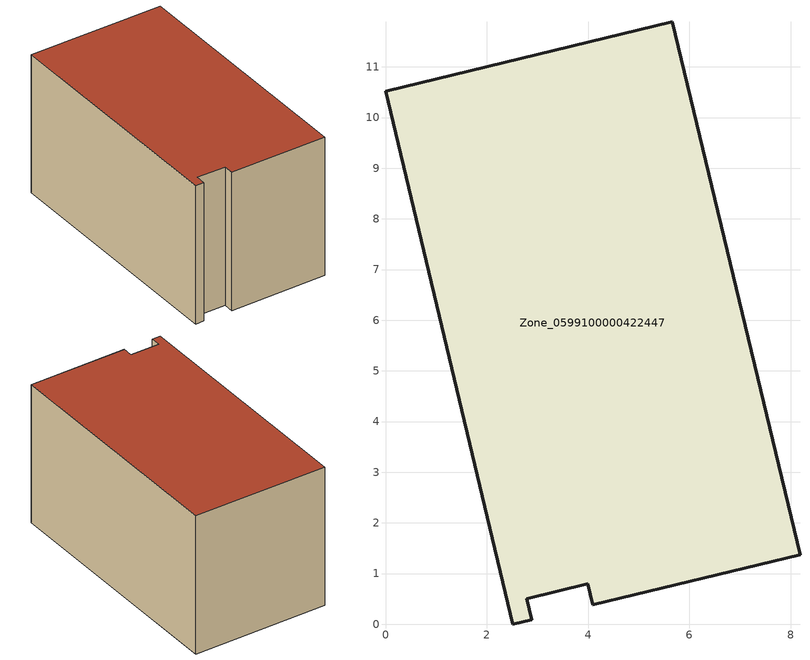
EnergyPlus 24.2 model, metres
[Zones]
Zone_0599100000422447
 floor ground (C_G): 0,10.52 5.66,11.89 8.18,1.37 4.09,0.38 3.99,0.8 2.78,0.51 2.88,0.09 2.52,0 z0
 wall outside (C_F): 2.78,0.51 3.99,0.8 4.09,0.38 8.18,1.37 5.66,11.89 0,10.52 2.52,0 2.88,0.09 2.78,0.51 z0:6.14
 roof outside (C_R): 8.18,1.37 5.66,11.89 0,10.52 2.52,0 2.88,0.09 2.78,0.51 3.99,0.8 4.09,0.38 z6.14
[BUILDING]
Pand.0599100000422447: North Axis=0; Terrain=City; Loads Convergence Tolerance Value=0.04; Temperature Convergence Tolerance Value=0.4; Solar Distribution=FullExterior; Maximum Number of Warmup Days=25; Minimum Number of Warmup Days=1
[Site:Location]
Rotterdam.The.Hague.AP_ZH_NLD Design_Conditions: Latitude=51.96; Longitude=4.45; Time Zone=1; Elevation=-4.5
[SITE:GROUNDTEMPERATURE:BUILDINGSURFACE]
18, 18, 18, 18, 18, 18, 18, 18, 18, 18, 18, 18
[MATERIAL] Thermal Absorptance=0.9; Solar Absorptance=0.7; Visible Absorptance=0.7
Name | Roughness | Thickness | Conductivity | Density | Specific Heat
G.TI.2006-2014 | MediumSmooth | 0.15 | 0.06 | 540 | 1210
F.TI.2006-2014 | Rough | 0.3 | 0.12 | 1920 | 840
R.TI.2006-2014 | MediumRough | 0.2 | 0.08 | 1500 | 1000
[CONSTRUCTION]
C_G: G.TI.2006-2014
C_F: F.TI.2006-2014
C_R: R.TI.2006-2014
[ZONE]
Zone_0599100000422447: Type=1; Multiplier=1; Ceiling Height=Autocalculate; Volume=Autocalculate; Floor Area=autocalculate; Part of Total Floor Area=Yes
[ZONEINFILTRATION:DESIGNFLOWRATE]
Infil_Zone_0599100000422447: Zone or ZoneList or Space or SpaceList=Zone_0599100000422447; Schedule=AlwaysOn; Design Flow Rate Calculation Method=Flow/Area; Flow Rate per Floor Area=0.0015; Constant Term Coefficient=1; Temperature Term Coefficient=0; Velocity Term Coefficient=0; Velocity Squared Term Coefficient=0
[HVACTEMPLATE:ZONE:IDEALLOADSAIRSYSTEM]
Zone_0599100000422447: Maximum Heating Supply Air Temperature=50; Minimum Cooling Supply Air Temperature=13; Maximum Heating Supply Air Humidity Ratio=0.0156; Minimum Cooling Supply Air Humidity Ratio=0.0077; Heating Limit=NoLimit; Cooling Limit=NoLimit; Dehumidification Control Type=ConstantSensibleHeatRatio; Cooling Sensible Heat Ratio=0.7; Dehumidification Setpoint=60; Humidification Control Type=None; Humidification Setpoint=30; Outdoor Air Method=None; Outdoor Air Flow Rate per Person=0.00944; Outdoor Air Flow Rate per Zone Floor Area=0; Outdoor Air Flow Rate per Zone=0; Demand Controlled Ventilation Type=None; Outdoor Air Economizer Type=NoEconomizer; Heat Recovery Type=None; Sensible Heat Recovery Effectiveness=0.7; Latent Heat Recovery Effectiveness=0.65
[ZONECONTROL:THERMOSTAT]
ThermostatControl_Zone_0599100000422447: Zone or ZoneList=Zone_0599100000422447; Control Type Schedule=DualSetpointControlType; Control 1=Thermostat_Zone_0599100000422447; Temperature Difference Between Cutout And Setpoint=0
[THERMOSTATSETPOINT:DUALSETPOINT]
Thermostat_Zone_0599100000422447: Heating Setpoint Temperature Schedule=HeatingSetpoint_Zone_0599100000422447; Cooling Setpoint Temperature Schedule=CoolingSetpoint_Zone_0599100000422447
[SCHEDULE:COMPACT]
HeatingSetpoint_Zone_0599100000422447: Through: 12/31, For: AllDays, Until: 24:00, 21
CoolingSetpoint_Zone_0599100000422447: Through: 12/31, For: AllDays, Until: 24:00, 24
DualSetpointControlType: Through: 12/31, For: AllDays, Until: 24:00, 4
AlwaysOn: Through: 12/31, For: AllDays, Until: 24:00, 1
